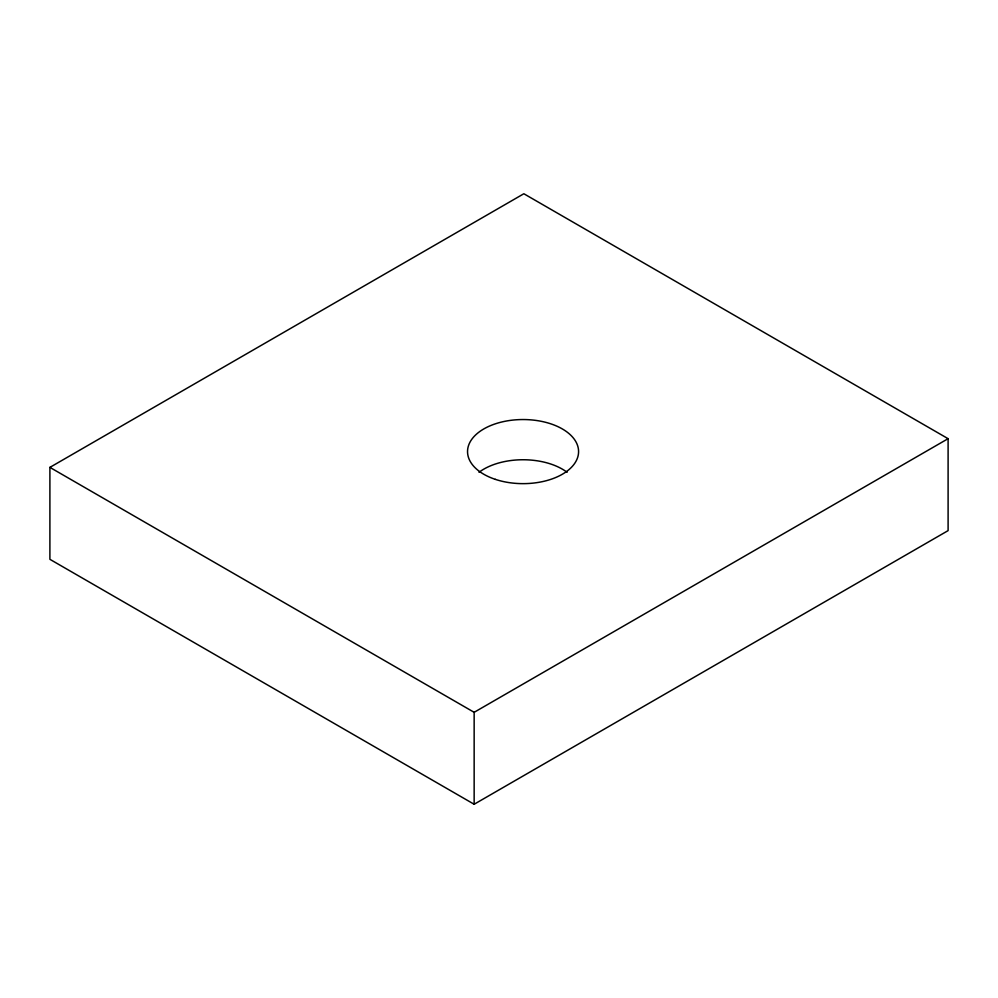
<?xml version="1.0" encoding="UTF-8"?>
<svg xmlns="http://www.w3.org/2000/svg" width="998" height="998" viewBox="0 0 998 998"><rect width="100%" height="100%" fill="white"/><g stroke="black" fill="none" stroke-linecap="round" stroke-linejoin="round"><path stroke-width="1.5" d="M49.9 467.376L523.85 193.749L948.1 438.683L948.1 530.624L474.15 804.251L49.9 559.317L49.9 467.376L474.15 712.31L948.1 438.683M474.15 712.31L474.15 804.251M479.015 472.291A55.514 32.048 0 0 1 567.114 472.291M495.307 479.352A55.514 32.048 0 0 0 578.578 451.595A55.514 32.048 0 0 0 495.307 423.838A55.514 32.048 0 0 0 495.307 479.352"/></g></svg>
